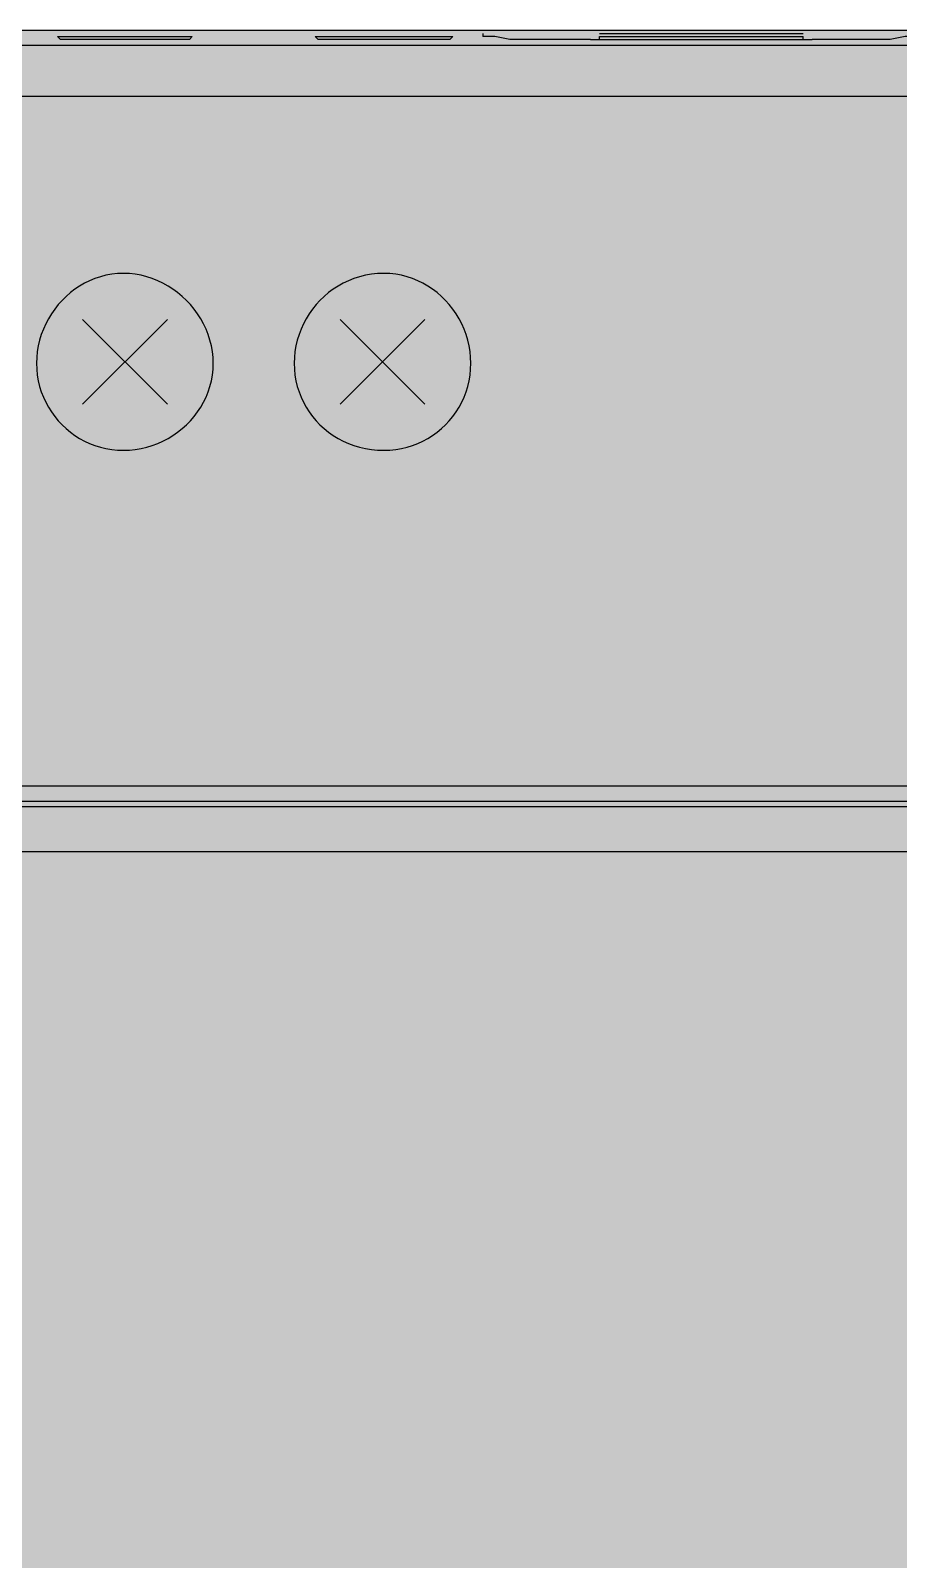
# Model space of a CAD drawing. Header units: millimetres. Extents: x 0 to 966, y -664 to 90.
# Drawn here: x 301.94 to 327.49, y -605 to -560 of the extents above; entities that cross this region are included whole.
import ezdxf

# ---------------------------------------------------------------- set-up
doc = ezdxf.new("R2010")
doc.units = ezdxf.units.MM
for name, color, linetype in [('HDL_BODY', 7, 'Continuous'), ('HDL_COLOUR', 7, 'Continuous'), ('HDL_DETAIL', 7, 'Continuous'), ('HDL_PRINT', 7, 'Continuous')]:
    doc.layers.add(name, color=color, linetype=linetype)

# ---------------------------------------------------------------- blocks, each defined once
blk = doc.blocks.new('M_W04.10.1_FRONT')
at = {"layer": 'HDL_BODY', "true_color": 0x202126}
blk.add_hatch(color=250, dxfattribs=at).paths.add_polyline_path([(0, 0), (144, 0), (144, 90), (0, 90)])
at = {"layer": 'HDL_BODY', "true_color": 0x2a2a30}
blk.add_hatch(color=250, dxfattribs=at).paths.add_polyline_path([(0.4, 20.52), (143.6, 20.52), (143.6, 68.31), (0.4, 68.31)])
at = {"layer": 'HDL_COLOUR', "true_color": 0x1a332c}
for points in [[(57.319, 80.206), (57.313, 80.381), (57.294, 80.554), (57.263, 80.725), (57.221, 80.892), (57.168, 81.055), (57.104, 81.215), (57.03, 81.37), (56.947, 81.519), (56.854, 81.664), (56.753, 81.802), (56.643, 81.934), (56.525, 82.059), (56.4, 82.176), (56.269, 82.286), (56.13, 82.388), (55.986, 82.48), (55.837, 82.564), (55.682, 82.638), (55.523, 82.702), (55.359, 82.755), (55.192, 82.797), (55.022, 82.828), (54.849, 82.847), (54.673, 82.853), (54.498, 82.847), (54.327, 82.828), (54.158, 82.797), (53.994, 82.755), (53.834, 82.702), (53.678, 82.638), (53.528, 82.564), (53.383, 82.48), (53.244, 82.388), (53.111, 82.286), (52.984, 82.176), (52.865, 82.059), (52.753, 81.934), (52.648, 81.802), (52.552, 81.664), (52.464, 81.519), (52.385, 81.37), (52.315, 81.215), (52.255, 81.055), (52.206, 80.892), (52.166, 80.725), (52.137, 80.554), (52.12, 80.381), (52.114, 80.206), (52.12, 80.031), (52.137, 79.859), (52.166, 79.691), (52.206, 79.526), (52.255, 79.366), (52.315, 79.21), (52.385, 79.06), (52.464, 78.915), (52.552, 78.776), (52.648, 78.643), (52.753, 78.517), (52.865, 78.397), (52.984, 78.285), (53.111, 78.181), (53.244, 78.085), (53.383, 77.997), (53.528, 77.918), (53.678, 77.849), (53.834, 77.789), (53.994, 77.739), (54.158, 77.7), (54.327, 77.671), (54.498, 77.654), (54.673, 77.648), (54.849, 77.654), (55.022, 77.671), (55.192, 77.7), (55.359, 77.739), (55.523, 77.789), (55.682, 77.849), (55.837, 77.918), (55.986, 77.997), (56.13, 78.085), (56.269, 78.181), (56.4, 78.285), (56.525, 78.397), (56.643, 78.517), (56.753, 78.643), (56.854, 78.776), (56.947, 78.915), (57.03, 79.06), (57.104, 79.21), (57.168, 79.366), (57.221, 79.526), (57.263, 79.691), (57.294, 79.859), (57.313, 80.031), (57.319, 80.206)], [(64.902, 80.206), (64.896, 80.381), (64.879, 80.554), (64.85, 80.725), (64.811, 80.892), (64.761, 81.055), (64.701, 81.215), (64.632, 81.37), (64.553, 81.519), (64.465, 81.664), (64.369, 81.802), (64.265, 81.934), (64.153, 82.059), (64.033, 82.176), (63.907, 82.286), (63.774, 82.388), (63.635, 82.48), (63.49, 82.564), (63.339, 82.638), (63.184, 82.702), (63.023, 82.755), (62.859, 82.797), (62.69, 82.828), (62.518, 82.847), (62.343, 82.853), (62.158, 82.847), (61.976, 82.828), (61.8, 82.797), (61.627, 82.755), (61.46, 82.702), (61.298, 82.638), (61.142, 82.564), (60.992, 82.48), (60.849, 82.388), (60.712, 82.286), (60.582, 82.176), (60.46, 82.059), (60.346, 81.934), (60.239, 81.802), (60.142, 81.664), (60.053, 81.519), (59.973, 81.37), (59.903, 81.215), (59.842, 81.055), (59.792, 80.892), (59.752, 80.725), (59.723, 80.554), (59.706, 80.381), (59.7, 80.206), (59.706, 80.031), (59.723, 79.859), (59.752, 79.691), (59.792, 79.526), (59.842, 79.366), (59.903, 79.21), (59.973, 79.06), (60.053, 78.915), (60.142, 78.776), (60.239, 78.643), (60.346, 78.517), (60.46, 78.397), (60.582, 78.285), (60.712, 78.181), (60.849, 78.085), (60.992, 77.997), (61.142, 77.918), (61.298, 77.849), (61.46, 77.789), (61.627, 77.739), (61.8, 77.7), (61.976, 77.671), (62.158, 77.654), (62.343, 77.648), (62.518, 77.654), (62.69, 77.671), (62.859, 77.7), (63.023, 77.739), (63.184, 77.789), (63.339, 77.849), (63.49, 77.918), (63.635, 77.997), (63.774, 78.085), (63.907, 78.181), (64.033, 78.285), (64.153, 78.397), (64.265, 78.517), (64.369, 78.643), (64.465, 78.776), (64.553, 78.915), (64.632, 79.06), (64.701, 79.21), (64.761, 79.366), (64.811, 79.526), (64.85, 79.69), (64.879, 79.859), (64.896, 80.031), (64.902, 80.206)]]:
    blk.add_hatch(color=250, dxfattribs=at).paths.add_polyline_path(points)
at = {"layer": 'HDL_COLOUR', "true_color": 0x9ea4a8}
for points in [[(56.538, 80.25), (56.523, 80.488), (56.476, 80.722), (56.4, 80.948), (56.294, 81.161), (56.162, 81.359), (56.005, 81.539), (55.826, 81.696), (55.627, 81.828), (55.414, 81.934), (55.188, 82.01), (54.954, 82.057), (54.717, 82.072), (54.479, 82.057), (54.245, 82.01), (54.019, 81.934), (53.806, 81.828), (53.607, 81.696), (53.428, 81.539), (53.271, 81.359), (53.139, 81.161), (53.033, 80.948), (52.957, 80.722), (52.91, 80.488), (52.895, 80.25), (52.91, 80.013), (52.957, 79.779), (53.033, 79.553), (53.139, 79.339), (53.271, 79.141), (53.428, 78.962), (53.607, 78.805), (53.806, 78.673), (54.019, 78.567), (54.245, 78.491), (54.479, 78.444), (54.717, 78.428), (54.954, 78.444), (55.188, 78.491), (55.414, 78.567), (55.627, 78.673), (55.826, 78.805), (56.005, 78.962), (56.162, 79.141), (56.294, 79.339), (56.4, 79.553), (56.476, 79.779), (56.523, 80.013)], [(64.122, 80.25), (64.106, 80.488), (64.06, 80.722), (63.983, 80.948), (63.878, 81.161), (63.746, 81.359), (63.589, 81.539), (63.41, 81.696), (63.212, 81.828), (62.998, 81.934), (62.772, 82.01), (62.539, 82.057), (62.301, 82.072), (62.064, 82.057), (61.83, 82.01), (61.604, 81.934), (61.391, 81.828), (61.193, 81.696), (61.014, 81.539), (60.857, 81.359), (60.724, 81.161), (60.619, 80.948), (60.542, 80.722), (60.496, 80.488), (60.48, 80.25), (60.496, 80.013), (60.542, 79.779), (60.619, 79.553), (60.724, 79.339), (60.857, 79.141), (61.014, 78.962), (61.193, 78.805), (61.391, 78.673), (61.604, 78.567), (61.83, 78.491), (62.064, 78.444), (62.301, 78.428), (62.539, 78.444), (62.772, 78.491), (62.998, 78.567), (63.212, 78.673), (63.41, 78.805), (63.589, 78.962), (63.746, 79.141), (63.878, 79.339), (63.983, 79.553), (64.06, 79.779), (64.106, 80.013)]]:
    blk.add_hatch(color=253, dxfattribs=at).paths.add_polyline_path(points)
at = {"layer": 'HDL_PRINT', "true_color": 0xdee1e9}
for points in [[(59.367, 83.925), (56.632, 85.072), (56.7, 85.06), (54.673, 85.06), (54.849, 85.235), (54.849, 82.853), (54.495, 82.853), (54.495, 85.235), (54.673, 85.411), (56.7, 85.411), (56.769, 85.399), (59.504, 84.253), (59.367, 83.925)], [(59.962, 85.411), (62.343, 85.411), (62.521, 85.235), (62.521, 82.853), (62.167, 82.853), (62.167, 85.235), (62.343, 85.06), (59.962, 85.06), (59.962, 85.411)], [(56.965, 75.265), (56.965, 77.031), (58.289, 77.031), (58.289, 76.853), (57.23, 76.853), (57.23, 76.325), (58.2, 76.325), (58.2, 76.147), (57.23, 76.147), (57.23, 75.53), (58.289, 75.53), (58.289, 75.265), (56.965, 75.265)], [(59.17, 75.265), (58.465, 77.031), (58.73, 77.031), (59.17, 75.795), (59.202, 75.757), (59.225, 75.719), (59.241, 75.682), (59.25, 75.644), (59.255, 75.606), (59.256, 75.568), (59.257, 75.53), (59.262, 75.568), (59.274, 75.606), (59.292, 75.644), (59.311, 75.682), (59.328, 75.719), (59.341, 75.757), (59.346, 75.795), (59.876, 77.031), (60.051, 77.031), (59.435, 75.265), (59.17, 75.265)], [(61.111, 77.031), (61.111, 75.355), (60.757, 75.355), (61.286, 73.589), (61.816, 75.355), (61.462, 75.355), (61.462, 77.031), (61.111, 77.031)], [(58.644, 75), (58.644, 74.827), (58.644, 74.679), (58.644, 74.548), (58.644, 74.44), (58.644, 74.342), (58.644, 74.265), (58.644, 74.199), (58.644, 74.149), (58.644, 74.08), (58.644, 74.044), (58.644, 74.029), (58.644, 74.014), (58.635, 73.889), (58.632, 73.869), (58.608, 73.761), (58.599, 73.726), (58.56, 73.636), (58.542, 73.607), (58.492, 73.532), (58.465, 73.499), (58.4, 73.443), (58.364, 73.416), (58.286, 73.377), (58.254, 73.362), (58.17, 73.339), (58.138, 73.333), (58.039, 73.324), (58.025, 73.324), (57.566, 73.324), (57.141, 73.324), (56.739, 73.324), (56.367, 73.324), (56.019, 73.324), (55.694, 73.324), (55.394, 73.324), (55.117, 73.324), (54.864, 73.324), (54.632, 73.324), (54.417, 73.324), (54.224, 73.324), (54.048, 73.324), (53.894, 73.324), (53.751, 73.324), (53.626, 73.324), (53.516, 73.324), (53.42, 73.324), (53.263, 73.324), (53.153, 73.324), (53.075, 73.324), (53.031, 73.324), (53.007, 73.324), (53.001, 73.324), (52.998, 73.324), (52.998, 73.675), (53.001, 73.675), (53.007, 73.675), (53.031, 73.675), (53.075, 73.675), (53.153, 73.675), (53.263, 73.675), (53.42, 73.675), (53.516, 73.675), (53.626, 73.675), (53.751, 73.675), (53.894, 73.675), (54.048, 73.675), (54.224, 73.675), (54.417, 73.675), (54.632, 73.675), (54.864, 73.675), (55.117, 73.675), (55.394, 73.675), (55.694, 73.675), (56.019, 73.675), (56.367, 73.675), (56.739, 73.675), (57.141, 73.675), (57.566, 73.675), (58.025, 73.675), (58.007, 73.675), (58.105, 73.684), (58.072, 73.678), (58.155, 73.702), (58.123, 73.687), (58.2, 73.729), (58.164, 73.705), (58.227, 73.761), (58.2, 73.729), (58.251, 73.806), (58.236, 73.776), (58.272, 73.866), (58.263, 73.833), (58.283, 73.94), (58.28, 73.916), (58.289, 74.041), (58.289, 74.029), (58.289, 74.044), (58.289, 74.08), (58.289, 74.149), (58.289, 74.199), (58.289, 74.265), (58.289, 74.342), (58.289, 74.44), (58.289, 74.548), (58.289, 74.679), (58.289, 74.827), (58.289, 75), (58.644, 75)]]:
    blk.add_hatch(color=254, dxfattribs=at).paths.add_polyline_path(points)
h = blk.add_hatch(color=254, dxfattribs=at)
h.paths.add_polyline_path([(55.2, 75.265), (55.2, 77.031), (55.995, 77.031), (56.065, 77.031), (56.126, 77.031), (56.18, 77.031), (56.227, 77.031), (56.27, 77.031), (56.31, 77.031), (56.349, 77.031), (56.386, 77.026), (56.422, 77.011), (56.454, 76.989), (56.483, 76.96), (56.505, 76.927), (56.519, 76.891), (56.525, 76.853), (56.558, 76.815), (56.581, 76.778), (56.597, 76.74), (56.607, 76.702), (56.612, 76.664), (56.614, 76.626), (56.614, 76.587), (56.614, 76.546), (56.612, 76.496), (56.607, 76.441), (56.597, 76.385), (56.581, 76.33), (56.558, 76.279), (56.525, 76.236), (56.491, 76.206), (56.457, 76.183), (56.42, 76.164), (56.381, 76.147), (56.337, 76.13), (56.289, 76.112), (56.233, 76.089), (56.17, 76.06), (56.18, 76.06), (56.202, 76.055), (56.228, 76.041), (56.25, 76.015), (56.26, 75.971), (56.298, 75.966), (56.334, 75.951), (56.366, 75.929), (56.394, 75.901), (56.416, 75.868), (56.43, 75.832), (56.435, 75.795), (56.789, 75.265), (56.525, 75.265), (56.26, 75.706), (56.216, 75.75), (56.174, 75.791), (56.138, 75.827), (56.11, 75.856), (56.091, 75.875), (56.084, 75.882), (56.046, 75.92), (56.021, 75.948), (56.006, 75.971), (55.998, 75.994), (55.995, 76.022), (55.995, 76.06), (55.952, 76.06), (55.921, 76.06), (55.895, 76.06), (55.863, 76.06), (55.819, 76.06), (55.73, 76.06), (55.465, 76.06), (55.465, 75.265), (55.2, 75.265)])
h.paths.add_polyline_path([(55.465, 76.325), (55.995, 76.325), (56.047, 76.325), (56.095, 76.325), (56.134, 76.325), (56.161, 76.325), (56.17, 76.325), (56.215, 76.332), (56.256, 76.348), (56.293, 76.369), (56.323, 76.389), (56.342, 76.405), (56.349, 76.412), (56.355, 76.45), (56.371, 76.478), (56.392, 76.501), (56.413, 76.523), (56.429, 76.551), (56.435, 76.587), (56.43, 76.625), (56.416, 76.662), (56.394, 76.695), (56.366, 76.724), (56.334, 76.746), (56.298, 76.761), (56.26, 76.766), (56.254, 76.798), (56.238, 76.821), (56.211, 76.836), (56.173, 76.846), (56.124, 76.85), (56.065, 76.852), (55.995, 76.853), (55.465, 76.853), (55.465, 76.325)])
at = {"layer": 'HDL_DETAIL', "color": 251, "true_color": 0x52555c}
for points in [[(0, 0), (144, 0), (144, 90), (0, 90), (0, 0)], [(65.254, 89.914), (65.254, 89.914)], [(65.254, 89.914), (65.254, 89.914)], [(65.254, 89.825), (65.254, 89.825)], [(67.194, 89.735), (67.194, 89.735)], [(68.429, 89.735), (68.429, 89.735)], [(68.429, 89.735), (68.429, 89.735)], [(68.429, 89.735), (68.429, 89.735)], [(68.429, 89.735), (68.429, 89.735)], [(68.429, 89.735), (68.429, 89.735)], [(68.429, 89.735), (68.429, 89.735)], [(68.429, 89.735), (68.429, 89.735)], [(68.429, 89.735), (68.429, 89.735)], [(68.429, 89.735), (68.429, 89.735)], [(68.429, 89.735), (68.429, 89.735)], [(68.429, 89.735), (68.429, 89.735)], [(68.429, 89.735), (68.429, 89.735)], [(68.429, 89.735), (68.429, 89.735)], [(68.429, 89.735), (68.429, 89.735)], [(68.429, 89.735), (68.429, 89.735)], [(68.429, 89.735), (68.429, 89.735)], [(68.429, 89.735), (68.429, 89.735)], [(68.429, 89.735), (68.429, 89.735)], [(68.429, 89.735), (68.429, 89.735)], [(68.429, 89.735), (68.429, 89.735)], [(68.429, 89.735), (68.429, 89.735)], [(68.429, 89.735), (68.429, 89.735)], [(68.429, 89.735), (68.429, 89.735)], [(68.429, 89.735), (68.429, 89.735)], [(68.429, 89.735), (68.429, 89.735)], [(68.694, 89.914), (68.694, 89.914)], [(68.694, 89.825), (68.694, 89.825)], [(68.694, 89.825), (68.694, 89.825)], [(68.694, 89.735), (68.694, 89.735)], [(74.691, 89.914), (74.691, 89.914)], [(74.691, 89.825), (74.691, 89.825)], [(74.691, 89.825), (74.691, 89.825)], [(74.691, 89.735), (74.691, 89.735)], [(74.956, 89.735), (74.956, 89.735)], [(74.956, 89.735), (74.956, 89.735)], [(74.956, 89.735), (74.956, 89.735)], [(74.956, 89.735), (74.956, 89.735)], [(74.956, 89.735), (74.956, 89.735)], [(74.956, 89.735), (74.956, 89.735)], [(74.956, 89.735), (74.956, 89.735)], [(74.956, 89.735), (74.956, 89.735)], [(74.956, 89.735), (74.956, 89.735)], [(74.956, 89.735), (74.956, 89.735)], [(74.956, 89.735), (74.956, 89.735)], [(74.956, 89.735), (74.956, 89.735)], [(74.956, 89.735), (74.956, 89.735)], [(74.956, 89.735), (74.956, 89.735)], [(74.956, 89.735), (74.956, 89.735)], [(74.956, 89.735), (74.956, 89.735)], [(74.956, 89.735), (74.956, 89.735)], [(74.956, 89.735), (74.956, 89.735)], [(74.956, 89.735), (74.956, 89.735)], [(74.956, 89.735), (74.956, 89.735)], [(74.956, 89.735), (74.956, 89.735)], [(74.956, 89.735), (74.956, 89.735)], [(74.956, 89.735), (74.956, 89.735)], [(74.956, 89.735), (74.956, 89.735)], [(74.956, 89.735), (74.956, 89.735)], [(76.188, 89.735), (76.188, 89.735)], [(57.319, 80.206), (57.313, 80.381), (57.294, 80.554), (57.263, 80.725), (57.221, 80.892), (57.168, 81.055), (57.104, 81.215), (57.03, 81.37), (56.947, 81.519), (56.854, 81.664), (56.753, 81.802), (56.643, 81.934), (56.525, 82.059), (56.4, 82.176), (56.269, 82.286), (56.13, 82.388), (55.986, 82.48), (55.837, 82.564), (55.682, 82.638), (55.523, 82.702), (55.359, 82.755), (55.192, 82.797), (55.022, 82.828), (54.849, 82.847), (54.673, 82.853), (54.498, 82.847), (54.327, 82.828), (54.158, 82.797), (53.994, 82.755), (53.834, 82.702), (53.678, 82.638), (53.528, 82.564), (53.383, 82.48), (53.244, 82.388), (53.111, 82.286), (52.984, 82.176), (52.865, 82.059), (52.753, 81.934), (52.648, 81.802), (52.552, 81.664), (52.464, 81.519), (52.385, 81.37), (52.315, 81.215), (52.255, 81.055), (52.206, 80.892), (52.166, 80.725), (52.137, 80.554), (52.12, 80.381), (52.114, 80.206), (52.12, 80.031), (52.137, 79.859), (52.166, 79.691), (52.206, 79.526), (52.255, 79.366), (52.315, 79.21), (52.385, 79.06), (52.464, 78.915), (52.552, 78.776), (52.648, 78.643), (52.753, 78.517), (52.865, 78.397), (52.984, 78.285), (53.111, 78.181), (53.244, 78.085), (53.383, 77.997), (53.528, 77.918), (53.678, 77.849), (53.834, 77.789), (53.994, 77.739), (54.158, 77.7), (54.327, 77.671), (54.498, 77.654), (54.673, 77.648), (54.849, 77.654), (55.022, 77.671), (55.192, 77.7), (55.359, 77.739), (55.523, 77.789), (55.682, 77.849), (55.837, 77.918), (55.986, 77.997), (56.13, 78.085), (56.269, 78.181), (56.4, 78.285), (56.525, 78.397), (56.643, 78.517), (56.753, 78.643), (56.854, 78.776), (56.947, 78.915), (57.03, 79.06), (57.104, 79.21), (57.168, 79.366), (57.221, 79.526), (57.263, 79.691), (57.294, 79.859), (57.313, 80.031), (57.319, 80.206)], [(64.902, 80.206), (64.896, 80.381), (64.879, 80.554), (64.85, 80.725), (64.811, 80.892), (64.761, 81.055), (64.701, 81.215), (64.632, 81.37), (64.553, 81.519), (64.465, 81.664), (64.369, 81.802), (64.265, 81.934), (64.153, 82.059), (64.033, 82.176), (63.907, 82.286), (63.774, 82.388), (63.635, 82.48), (63.49, 82.564), (63.339, 82.638), (63.184, 82.702), (63.023, 82.755), (62.859, 82.797), (62.69, 82.828), (62.518, 82.847), (62.343, 82.853), (62.158, 82.847), (61.976, 82.828), (61.8, 82.797), (61.627, 82.755), (61.46, 82.702), (61.298, 82.638), (61.142, 82.564), (60.992, 82.48), (60.849, 82.388), (60.712, 82.286), (60.582, 82.176), (60.46, 82.059), (60.346, 81.934), (60.239, 81.802), (60.142, 81.664), (60.053, 81.519), (59.973, 81.37), (59.903, 81.215), (59.842, 81.055), (59.792, 80.892), (59.752, 80.725), (59.723, 80.554), (59.706, 80.381), (59.7, 80.206), (59.706, 80.031), (59.723, 79.859), (59.752, 79.691), (59.792, 79.526), (59.842, 79.366), (59.903, 79.21), (59.973, 79.06), (60.053, 78.915), (60.142, 78.776), (60.239, 78.643), (60.346, 78.517), (60.46, 78.397), (60.582, 78.285), (60.712, 78.181), (60.849, 78.085), (60.992, 77.997), (61.142, 77.918), (61.298, 77.849), (61.46, 77.789), (61.627, 77.739), (61.8, 77.7), (61.976, 77.671), (62.158, 77.654), (62.343, 77.648), (62.518, 77.654), (62.69, 77.671), (62.859, 77.7), (63.023, 77.739), (63.184, 77.789), (63.339, 77.849), (63.49, 77.918), (63.635, 77.997), (63.774, 78.085), (63.907, 78.181), (64.033, 78.285), (64.153, 78.397), (64.265, 78.517), (64.369, 78.643), (64.465, 78.776), (64.553, 78.915), (64.632, 79.06), (64.701, 79.21), (64.761, 79.366), (64.811, 79.526), (64.85, 79.69), (64.879, 79.859), (64.896, 80.031), (64.902, 80.206)], [(0, 22.324), (144, 22.324), (144, 67.764), (0, 67.764), (0, 22.324)]]:
    blk.add_lwpolyline(points, close=True, dxfattribs=at)
for points in [[(143.297, 89.559), (0, 89.559)], [(143.297, 89.559), (0, 89.559)], [(143.297, 89.559), (0, 89.559)], [(143.297, 89.559), (0, 89.559)], [(143.297, 89.559), (0, 89.559)], [(143.297, 89.559), (0, 89.559)], [(143.297, 89.559), (0, 89.559)], [(143.297, 89.559), (0, 89.559)], [(143.297, 89.559), (0, 89.559)], [(143.297, 89.559), (0, 89.559)], [(143.297, 89.559), (0, 89.559)], [(143.297, 89.559), (0, 89.559)], [(143.297, 89.559), (0, 89.559)], [(143.297, 89.559), (0, 89.559)], [(143.297, 89.559), (0, 89.559)], [(143.297, 89.559), (0, 89.559)], [(143.297, 89.559), (0, 89.559)], [(143.297, 89.559), (0, 89.559)], [(143.297, 89.559), (0, 89.559)], [(143.297, 89.559), (0, 89.559)], [(143.297, 89.559), (0, 89.559)], [(52.733, 89.825), (52.822, 89.825)], [(56.7, 89.825), (56.614, 89.735), (56.349, 89.735), (55.908, 89.735), (55.379, 89.735), (54.76, 89.735), (54.144, 89.735), (53.528, 89.735), (53.084, 89.735), (52.822, 89.735), (52.733, 89.825)], [(52.822, 89.825), (53.084, 89.825), (53.528, 89.825), (54.144, 89.825), (54.76, 89.825), (55.379, 89.825), (55.908, 89.825), (56.349, 89.825), (56.614, 89.825), (56.7, 89.825)], [(60.316, 89.825), (60.405, 89.825)], [(64.373, 89.825), (64.283, 89.735), (63.932, 89.735), (63.492, 89.735), (62.962, 89.735), (62.346, 89.735), (61.727, 89.735), (61.197, 89.735), (60.757, 89.735), (60.405, 89.735), (60.316, 89.825)], [(60.405, 89.825), (60.757, 89.825), (61.197, 89.825), (61.727, 89.825), (62.346, 89.825), (62.962, 89.825), (63.492, 89.825), (63.932, 89.825), (64.283, 89.825), (64.373, 89.825)], [(65.254, 89.914), (65.254, 89.825)], [(65.254, 89.914), (65.254, 89.825)], [(65.254, 89.914), (65.254, 89.825)], [(65.254, 89.914), (65.254, 89.825)], [(65.254, 89.914), (65.254, 89.825)], [(65.254, 89.914), (65.254, 89.825)], [(65.254, 89.914), (65.254, 89.825)], [(65.254, 89.914), (65.254, 89.825)], [(65.254, 89.914), (65.254, 89.825)], [(65.254, 89.914), (65.254, 89.825)], [(65.254, 89.914), (65.254, 89.825)], [(65.254, 89.914), (65.254, 89.825)], [(65.254, 89.914), (65.254, 89.825)], [(65.254, 89.914), (65.254, 89.825)], [(65.254, 89.914), (65.254, 89.825)], [(65.254, 89.914), (65.254, 89.825)], [(65.254, 89.914), (65.254, 89.825)], [(65.254, 89.914), (65.254, 89.825)], [(65.254, 89.914), (65.254, 89.825)], [(65.254, 89.914), (65.254, 89.825)], [(65.254, 89.914), (65.254, 89.825)], [(67.194, 89.735), (66.578, 89.735), (66.048, 89.735), (65.608, 89.825), (65.343, 89.825), (65.254, 89.825)], [(68.429, 89.735), (67.194, 89.735)], [(68.429, 89.735), (67.194, 89.735)], [(68.429, 89.735), (67.194, 89.735)], [(68.429, 89.735), (67.194, 89.735)], [(68.429, 89.735), (67.194, 89.735)], [(68.429, 89.735), (67.194, 89.735)], [(68.429, 89.735), (67.194, 89.735)], [(68.429, 89.735), (67.194, 89.735)], [(68.429, 89.735), (67.194, 89.735)], [(68.429, 89.735), (67.194, 89.735)], [(68.429, 89.735), (67.194, 89.735)], [(68.429, 89.735), (67.194, 89.735)], [(68.429, 89.735), (67.194, 89.735)], [(68.429, 89.735), (67.194, 89.735)], [(68.429, 89.735), (67.194, 89.735)], [(68.429, 89.735), (67.194, 89.735)], [(68.429, 89.735), (67.194, 89.735)], [(68.429, 89.735), (67.194, 89.735)], [(68.429, 89.735), (67.194, 89.735)], [(68.429, 89.735), (67.194, 89.735)], [(68.429, 89.735), (67.194, 89.735)], [(68.429, 89.735), (74.956, 89.735)], [(68.429, 89.735), (74.956, 89.735)], [(68.429, 89.735), (74.956, 89.735)], [(68.429, 89.735), (74.956, 89.735)], [(68.429, 89.735), (74.956, 89.735)], [(68.429, 89.735), (74.956, 89.735)], [(68.429, 89.735), (74.956, 89.735)], [(68.429, 89.735), (74.956, 89.735)], [(68.429, 89.735), (74.956, 89.735)], [(68.429, 89.735), (74.956, 89.735)], [(68.429, 89.735), (74.956, 89.735)], [(68.429, 89.735), (74.956, 89.735)], [(68.429, 89.735), (74.956, 89.735)], [(68.429, 89.735), (74.956, 89.735)], [(68.429, 89.735), (74.956, 89.735)], [(68.429, 89.735), (74.956, 89.735)], [(68.429, 89.735), (74.956, 89.735)], [(68.429, 89.735), (74.956, 89.735)], [(68.429, 89.735), (74.956, 89.735)], [(68.429, 89.735), (74.956, 89.735)], [(68.429, 89.735), (74.956, 89.735)], [(68.694, 89.914), (74.691, 89.914)], [(68.694, 89.914), (74.691, 89.914)], [(68.694, 89.914), (74.691, 89.914)], [(68.694, 89.914), (74.691, 89.914)], [(68.694, 89.914), (74.691, 89.914)], [(68.694, 89.914), (74.691, 89.914)], [(68.694, 89.914), (74.691, 89.914)], [(68.694, 89.914), (74.691, 89.914)], [(68.694, 89.914), (74.691, 89.914)], [(68.694, 89.914), (74.691, 89.914)], [(68.694, 89.914), (74.691, 89.914)], [(68.694, 89.914), (74.691, 89.914)], [(68.694, 89.914), (74.691, 89.914)], [(68.694, 89.914), (74.691, 89.914)], [(68.694, 89.914), (74.691, 89.914)], [(68.694, 89.914), (74.691, 89.914)], [(68.694, 89.914), (74.691, 89.914)], [(68.694, 89.914), (74.691, 89.914)], [(68.694, 89.914), (74.691, 89.914)], [(68.694, 89.914), (74.691, 89.914)], [(68.694, 89.914), (74.691, 89.914)], [(68.694, 89.825), (74.691, 89.825)], [(68.694, 89.825), (74.691, 89.825)], [(68.694, 89.825), (74.691, 89.825)], [(68.694, 89.825), (74.691, 89.825)], [(68.694, 89.825), (74.691, 89.825)], [(68.694, 89.825), (74.691, 89.825)], [(68.694, 89.825), (74.691, 89.825)], [(68.694, 89.825), (74.691, 89.825)], [(68.694, 89.825), (74.691, 89.825)], [(68.694, 89.825), (74.691, 89.825)], [(68.694, 89.825), (74.691, 89.825)], [(68.694, 89.825), (74.691, 89.825)], [(68.694, 89.825), (74.691, 89.825)], [(68.694, 89.825), (74.691, 89.825)], [(68.694, 89.825), (74.691, 89.825)], [(68.694, 89.825), (74.691, 89.825)], [(68.694, 89.825), (74.691, 89.825)], [(68.694, 89.825), (74.691, 89.825)], [(68.694, 89.825), (74.691, 89.825)], [(68.694, 89.825), (74.691, 89.825)], [(68.694, 89.825), (74.691, 89.825)], [(68.694, 89.735), (68.694, 89.825)], [(68.694, 89.735), (68.694, 89.825)], [(68.694, 89.735), (68.694, 89.825)], [(68.694, 89.735), (68.694, 89.825)], [(68.694, 89.735), (68.694, 89.825)], [(68.694, 89.735), (68.694, 89.825)], [(68.694, 89.735), (68.694, 89.825)], [(68.694, 89.735), (68.694, 89.825)], [(68.694, 89.735), (68.694, 89.825)], [(68.694, 89.735), (68.694, 89.825)], [(68.694, 89.735), (68.694, 89.825)], [(68.694, 89.735), (68.694, 89.825)], [(68.694, 89.735), (68.694, 89.825)], [(68.694, 89.735), (68.694, 89.825)], [(68.694, 89.735), (68.694, 89.825)], [(68.694, 89.735), (68.694, 89.825)], [(68.694, 89.735), (68.694, 89.825)], [(68.694, 89.735), (68.694, 89.825)], [(68.694, 89.735), (68.694, 89.825)], [(68.694, 89.735), (68.694, 89.825)], [(68.694, 89.735), (68.694, 89.825)], [(74.691, 89.735), (74.691, 89.825)], [(74.691, 89.735), (74.691, 89.825)], [(74.691, 89.735), (74.691, 89.825)], [(74.691, 89.735), (74.691, 89.825)], [(74.691, 89.735), (74.691, 89.825)], [(74.691, 89.735), (74.691, 89.825)], [(74.691, 89.735), (74.691, 89.825)], [(74.691, 89.735), (74.691, 89.825)], [(74.691, 89.735), (74.691, 89.825)], [(74.691, 89.735), (74.691, 89.825)], [(74.691, 89.735), (74.691, 89.825)], [(74.691, 89.735), (74.691, 89.825)], [(74.691, 89.735), (74.691, 89.825)], [(74.691, 89.735), (74.691, 89.825)], [(74.691, 89.735), (74.691, 89.825)], [(74.691, 89.735), (74.691, 89.825)], [(74.691, 89.735), (74.691, 89.825)], [(74.691, 89.735), (74.691, 89.825)], [(74.691, 89.735), (74.691, 89.825)], [(74.691, 89.735), (74.691, 89.825)], [(74.691, 89.735), (74.691, 89.825)], [(76.188, 89.735), (74.956, 89.735)], [(76.188, 89.735), (74.956, 89.735)], [(76.188, 89.735), (74.956, 89.735)], [(76.188, 89.735), (74.956, 89.735)], [(76.188, 89.735), (74.956, 89.735)], [(76.188, 89.735), (74.956, 89.735)], [(76.188, 89.735), (74.956, 89.735)], [(76.188, 89.735), (74.956, 89.735)], [(76.188, 89.735), (74.956, 89.735)], [(76.188, 89.735), (74.956, 89.735)], [(76.188, 89.735), (74.956, 89.735)], [(76.188, 89.735), (74.956, 89.735)], [(76.188, 89.735), (74.956, 89.735)], [(76.188, 89.735), (74.956, 89.735)], [(76.188, 89.735), (74.956, 89.735)], [(76.188, 89.735), (74.956, 89.735)], [(76.188, 89.735), (74.956, 89.735)], [(76.188, 89.735), (74.956, 89.735)], [(76.188, 89.735), (74.956, 89.735)], [(76.188, 89.735), (74.956, 89.735)], [(76.188, 89.735), (74.956, 89.735)], [(78.042, 89.825), (77.953, 89.825), (77.688, 89.825), (77.247, 89.735), (76.718, 89.735), (76.188, 89.735)], [(143.297, 88.059), (0.088, 88.059)], [(143.297, 88.059), (0.088, 88.059)], [(143.297, 88.059), (0.088, 88.059)], [(143.297, 88.059), (0.088, 88.059)], [(143.297, 88.059), (0.088, 88.059)], [(143.297, 88.059), (0.088, 88.059)], [(143.297, 88.059), (0.088, 88.059)], [(143.297, 88.059), (0.088, 88.059)], [(143.297, 88.059), (0.088, 88.059)], [(143.297, 88.059), (0.088, 88.059)], [(143.297, 88.059), (0.088, 88.059)], [(143.297, 88.059), (0.088, 88.059)], [(143.297, 88.059), (0.088, 88.059)], [(143.297, 88.059), (0.088, 88.059)], [(143.297, 88.059), (0.088, 88.059)], [(143.297, 88.059), (0.088, 88.059)], [(143.297, 88.059), (0.088, 88.059)], [(143.297, 88.059), (0.088, 88.059)], [(143.297, 88.059), (0.088, 88.059)], [(143.297, 88.059), (0.088, 88.059)], [(143.297, 88.059), (0.088, 88.059)], [(0.088, 67.323), (143.297, 67.323)], [(0.088, 67.323), (143.297, 67.323)], [(0.088, 67.323), (143.297, 67.323)], [(0.088, 67.323), (143.297, 67.323)], [(0.088, 67.323), (143.297, 67.323)], [(0.088, 67.323), (143.297, 67.323)], [(0.088, 67.323), (143.297, 67.323)], [(0.088, 67.323), (143.297, 67.323)], [(0.088, 67.323), (143.297, 67.323)], [(0.088, 67.323), (143.297, 67.323)], [(0.088, 67.323), (143.297, 67.323)], [(0.088, 67.323), (143.297, 67.323)], [(0.088, 67.323), (143.297, 67.323)], [(0.088, 67.323), (143.297, 67.323)], [(0.088, 67.323), (143.297, 67.323)], [(0.088, 67.323), (143.297, 67.323)], [(0.088, 67.323), (143.297, 67.323)], [(0.088, 67.323), (143.297, 67.323)], [(0.088, 67.323), (143.297, 67.323)], [(0.088, 67.323), (143.297, 67.323)], [(0.088, 67.323), (143.297, 67.323)], [(143.118, 67.147), (0.265, 67.147)], [(143.118, 67.147), (0.265, 67.147)], [(143.118, 67.147), (0.265, 67.147)], [(143.118, 67.147), (0.265, 67.147)], [(143.118, 67.147), (0.265, 67.147)], [(143.118, 67.147), (0.265, 67.147)], [(143.118, 67.147), (0.265, 67.147)], [(143.118, 67.147), (0.265, 67.147)], [(143.118, 67.147), (0.265, 67.147)], [(143.118, 67.147), (0.265, 67.147)], [(143.118, 67.147), (0.265, 67.147)], [(143.118, 67.147), (0.265, 67.147)], [(143.118, 67.147), (0.265, 67.147)], [(143.118, 67.147), (0.265, 67.147)], [(143.118, 67.147), (0.265, 67.147)], [(143.118, 67.147), (0.265, 67.147)], [(143.118, 67.147), (0.265, 67.147)], [(143.118, 67.147), (0.265, 67.147)], [(143.118, 67.147), (0.265, 67.147)], [(143.118, 67.147), (0.265, 67.147)], [(143.118, 67.147), (0.265, 67.147)], [(143.032, 65.825), (0.265, 65.825)], [(143.032, 65.825), (0.265, 65.825)], [(143.032, 65.825), (0.265, 65.825)], [(143.032, 65.825), (0.265, 65.825)], [(143.032, 65.825), (0.265, 65.825)], [(143.032, 65.825), (0.265, 65.825)], [(143.032, 65.825), (0.265, 65.825)], [(143.032, 65.825), (0.265, 65.825)], [(143.032, 65.825), (0.265, 65.825)], [(143.032, 65.825), (0.265, 65.825)], [(143.032, 65.825), (0.265, 65.825)], [(143.032, 65.825), (0.265, 65.825)], [(143.032, 65.825), (0.265, 65.825)], [(143.032, 65.825), (0.265, 65.825)], [(143.032, 65.825), (0.265, 65.825)], [(143.032, 65.825), (0.265, 65.825)], [(143.032, 65.825), (0.265, 65.825)], [(143.032, 65.825), (0.265, 65.825)], [(143.032, 65.825), (0.265, 65.825)], [(143.032, 65.825), (0.265, 65.825)], [(143.032, 65.825), (0.265, 65.825)]]:
    blk.add_lwpolyline(points, dxfattribs=at)
at = {"layer": 'HDL_DETAIL', "color": 250, "true_color": 0x25292b}
for points in [[(53.467, 79.001), (55.966, 81.5)], [(53.467, 81.5), (55.966, 79.001)], [(61.053, 79.001), (63.55, 81.5)], [(61.053, 81.5), (63.55, 79.001)]]:
    blk.add_lwpolyline(points, dxfattribs=at)

msp = doc.modelspace()

# ---------------------------------------------------------------- block references
msp.add_blockref('M_W04.10.1_FRONT', (250, -650))

doc.saveas('drawing.dxf')
